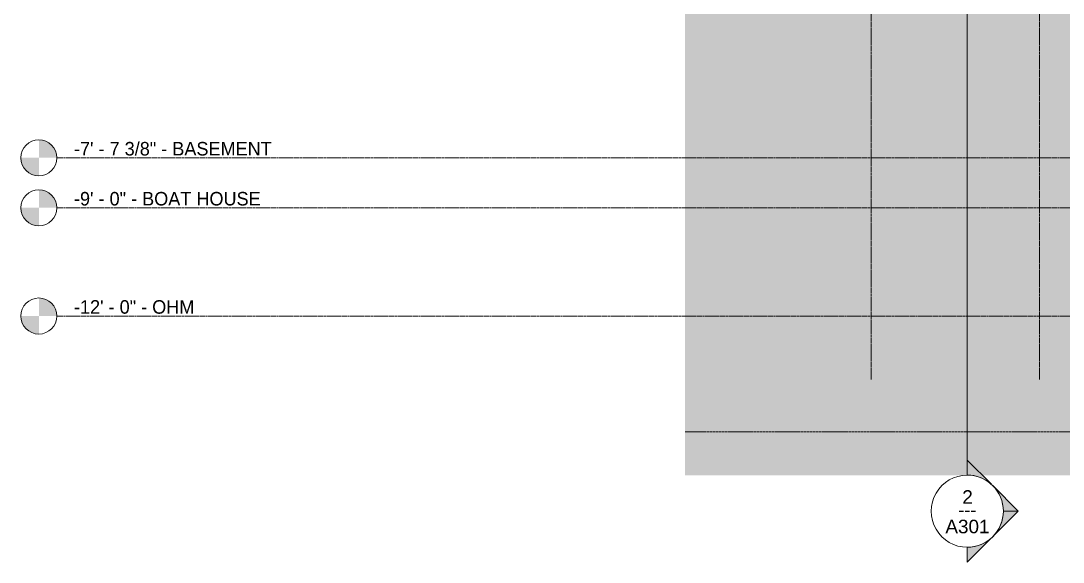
# Model space of a CAD drawing. Header units: inches. Extents: x 1763 to 3276, y -226 to 478.
# Drawn here: x 1762.9 to 2109.7, y -225.9 to -45.8 of the extents above; entities that cross this region are included whole.
import ezdxf

# ---------------------------------------------------------------- set-up
doc = ezdxf.new("R2010")
doc.units = ezdxf.units.IN
doc.header["$MEASUREMENT"] = 0
doc.linetypes.add('Aligning Line 1_8_', pattern=[0.25, 0.125, -0.125])
doc.linetypes.add('Grid Line 1_2_', pattern=[0.8749999999999999, 0.4999999999999999, -0.125, 0.125, -0.125])
for name, color, linetype, lineweight in [('A-FLOR-LEVL', 51, 'Continuous', 9), ('A-FLOR-LEVL-1', 51, 'Grid Line 1_2_', 9), ('C-TOPO', 7, 'Continuous', 9), ('G-ANNO-SYMB', 111, 'Aligning Line 1_8_', 9), ('G-ANNO-SYMB-1', 111, 'Continuous', 9), ('S-GRID-1', 1, 'Grid Line 1_2_', 9)]:
    doc.layers.add(name, color=color, linetype=linetype, lineweight=lineweight)
doc.styles.add('Arial_1', font='arial.ttf', dxfattribs={"height": 4.499999999999996})
doc.styles.add('Century Gothic', font='ufonts.com_century-gothic.ttf', dxfattribs={"height": 4.499999999999996})

# ---------------------------------------------------------------- blocks, each defined once
blk = doc.blocks.new('Level - Level Head - Circle-50818-BUILDING ELEVATION - EAST _CC_')
at = {"layer": 'A-FLOR-LEVL'}
h = blk.add_hatch(color=256, dxfattribs=at)
edge = h.paths.add_edge_path(flags=0)
edge.add_line((1768.877759588062, 31.99999999999999), (1774.877759588062, 31.99999999999999))
edge.add_arc((1768.877759588062, 31.99999999999998), 6.000000000000011, 2.544443745170813e-14, 90.0000000000001)
edge.add_line((1768.877759588062, 37.99999999999997), (1768.877759588062, 31.99999999999999))
h = blk.add_hatch(color=256, dxfattribs=at)
edge = h.paths.add_edge_path(flags=0)
edge.add_line((1768.877759588062, 25.99999999999998), (1768.877759588062, 31.99999999999995))
edge.add_line((1768.877759588062, 31.99999999999995), (1762.877759588062, 31.99999999999995))
edge.add_arc((1768.877759588062, 31.99999999999998), 6.000000000000004, 180.0000000000002, 269.9999999999997)
blk.add_circle((1768.877759588062, 31.99999999999998), 6, dxfattribs=at)
blk = doc.blocks.new('Section - Section Head - Filled-22785-BUILDING ELEVATION - EAST _CC_')
at = {"layer": 'G-ANNO-SYMB-1'}
h = blk.add_hatch(color=256, dxfattribs=at)
edge = h.paths.add_edge_path(flags=0)
edge.add_arc((2800.798738118733, 396.3759802906872), 12.01561779548169, 89.99999999999972, 132.0783950246236, ccw=False)
edge.add_line((2800.798738118733, 408.391598086169), (2800.798738118733, 413.3465430391643))
edge.add_line((2800.798738118733, 413.3465430391643), (2792.746510440414, 405.2943153608459))
h = blk.add_hatch(color=256, dxfattribs=at)
edge = h.paths.add_edge_path(flags=0)
edge.add_line((2792.313456744494, 404.8612616649257), (2783.828175370255, 396.3759802906872))
edge.add_line((2783.828175370255, 396.3759802906872), (2788.798738118733, 396.3759802906872))
edge.add_arc((2800.798738118733, 396.3759802906871), 12.0000000000001, 135.0000000000003, 180.0000000000001, ccw=False)
h = blk.add_hatch(color=256, dxfattribs=at)
edge = h.paths.add_edge_path(flags=0)
edge.add_arc((2800.798738118733, 396.3759802906872), 11.99999999999994, 180.0000000000001, 224.9999999999998, ccw=False)
edge.add_line((2788.798738118733, 396.3759802906872), (2783.828175370255, 396.3759802906872))
edge.add_line((2783.828175370255, 396.3759802906872), (2792.313456744494, 387.8906989164486))
h = blk.add_hatch(color=256, dxfattribs=at)
edge = h.paths.add_edge_path(flags=0)
edge.add_line((2792.746510440414, 387.4576452205285), (2800.798738118733, 379.4054175422099))
edge.add_line((2800.798738118733, 379.4054175422099), (2800.798738118733, 384.3603624952053))
edge.add_arc((2800.798738118733, 396.3759802906871), 12.01561779548195, 227.9216049753763, 270, ccw=False)
for p, q in [((2792.746510440414, 405.2943153608459), (2800.798738118733, 413.3465430391643)), ((2800.798738118733, 413.3465430391643), (2800.798738118733, 408.391598086169)), ((2783.828175370255, 396.3759802906872), (2792.313456744494, 404.8612616649257)), ((2788.798738118733, 396.3759802906872), (2783.828175370255, 396.3759802906872)), ((2792.313456744494, 387.8906989164486), (2783.828175370255, 396.3759802906872)), ((2783.828175370255, 396.3759802906872), (2788.798738118733, 396.3759802906872)), ((2800.798738118733, 379.4054175422099), (2792.746510440414, 387.4576452205285)), ((2800.798738118733, 384.3603624952053), (2800.798738118733, 379.4054175422099))]:
    blk.add_line(p, q, dxfattribs=at)
for centre, radius, start, end in [((2800.798738118733, 396.391598086169), 11.99999999999994, 89.99999999999973, 269.9999999999994), ((2800.798738118733, 396.3759802906872), 12.01561779548169, 89.99999999999933, 132.0783950246232), ((2800.798738118733, 396.391598086169), 12, 269.9999999999996, 90), ((2800.798738118733, 396.3759802906871), 12.0000000000001, 134.9999999999999, 179.9999999999997), ((2800.798738118733, 396.3759802906872), 11.99999999999994, 179.9999999999997, 224.9999999999995), ((2800.798738118733, 396.3759802906871), 12.01561779548195, 227.9216049753759, 269.9999999999996)]:
    blk.add_arc(centre, radius, start, end, dxfattribs=at)

msp = doc.modelspace()

# ---------------------------------------------------------------- hatches: boundary and pattern name
at = {"layer": 'C-TOPO'}
msp.add_hatch(color=256, dxfattribs=at).paths.add_polyline_path([(2623.97397929184, -196.9427199844289), (3146.199513322058, -196.9427199844289), (3146.199513322058, -141.3787996091848), (3126.151763119818, -125.880075374158), (3061.438638324856, -80.03518161659987), (3055.200720731788, -75.81842529376384), (3034.251890337644, -71.42932898927243), (3018.134230292241, -66.0000000000068), (2994.355695364774, -72.78558220846473), (2985.80574850509, -70.34274024855513), (2980.101375006159, -69.02831476155337), (2925.335658787874, -52.55640377821609), (2917.05900250273, -51.74046622540734), (2874.097995905204, -42.00000000000016), (2860.858246985037, -42.00000000000016), (2853.01923015024, -40.54059997407), (2778.396074295519, -32.89203766433496), (2742.086824283476, -30.4892314347729), (2738.096766827232, -30.08026718334238), (2736.865792840979, -30.00000000000008), (2708.076918171175, -30.00000000000008), (2694.484981730375, -29.06566131384136), (2651.629515731794, -26.02176581060365), (2627.029082121012, -26.00000000000014), (2620.775101968051, -26.21189202666056), (2606.860881902949, -25.27970713506934), (2539.746747447075, -22.02057414560539), (2515.029082121013, -22.00000000000011), (2503.882909687211, -21.64474952653805), (2496.321494664691, -21.29248327680432), (2445.23197761852, -18.45762035308891), (2436.962995483277, -18.15183342333711), (2434.093333293808, -18.00000000000017), (2397.445541264593, -18.00000000000017), (2392.443251167377, -17.96846293037862), (2383.547092916492, -17.33812128824462), (2347.083908242539, -12.74599264235667), (2293.439645803562, -6.000000000000084), (2249.140191595539, -6.000000000000084), (2238.565248313736, -4.874635857110632), (2191.9431259814, -8.526512829121201e-14), (2183.479584026444, -8.526512829121201e-14), (2173.907234086677, 1.110638314601999), (2139.272696614191, 5.999999999999914), (2135.716232472292, 5.999999999999914), (2124.694543186691, 6.833282344481602), (2107.246101055909, 7.145755097406918), (2050.231085879007, 5.999999999999914), (2042.59088749976, 6.659025946584278), (1983.849542297303, 11.01500990481293), (1983.849542297303, -196.9427199844289), (2620.775101968051, -196.9427199844289)], flags=0)

# ---------------------------------------------------------------- linework, layer by layer
at = {"layer": 'A-FLOR-LEVL-1'}
for p, q in [((3275.525781780968, -91.3749999999497), (1774.877759588063, -91.3749999999497)), ((3275.525781780968, -108), (1774.877759588063, -108)), ((3275.525781780968, -144), (1774.877759588063, -144))]:
    msp.add_line(p, q, dxfattribs=at)
at = {"layer": 'G-ANNO-SYMB'}
msp.add_line((2876.844585947334, -182.4828710856818), (1983.849542297305, -182.4828710856818), dxfattribs=at)
at = {"layer": 'G-ANNO-SYMB-1'}
msp.add_line((2077.798738118734, 384.3759802906874), (2077.798738118734, -196.8990835732373), dxfattribs=at)
at = {"layer": 'S-GRID-1'}
for p, q in [((2045.774183847684, -165.0735714449609), (2045.774183847684, 454.1448510893824)), ((2101.774183847684, -165.0735714449607), (2101.774183847684, 454.1448510893824))]:
    msp.add_line(p, q, dxfattribs=at)

# ---------------------------------------------------------------- block references
at = {"layer": 'A-FLOR-LEVL'}
for p in [(0, -123.3749999999496), (0, -139.9999999999999), (0, -175.9999999999999)]:
    msp.add_blockref('Level - Level Head - Circle-50818-BUILDING ELEVATION - EAST _CC_', p, dxfattribs=at)
at = {"layer": 'G-ANNO-SYMB-1', "rotation": 180}
msp.add_blockref('Section - Section Head - Filled-22785-BUILDING ELEVATION - EAST _CC_', (4878.597476237467, 187.4768967174422), dxfattribs=at)

# ---------------------------------------------------------------- texts
at = {"layer": 'A-FLOR-LEVL', "char_height": 4.499999999999996, "attachment_point": 1, "style": 'Century Gothic'}
for s, insert, width in [('-7\' - 7 3/8" - BASEMENT', (1780.552857460008, -86.09960824085924), 81.05249999999992), ('-9\' - 0" - BOAT HOUSE', (1780.552857460008, -102.7246082409095), 75.90149999999991), ('-12\' - 0" - OHM', (1780.552857460008, -138.7246082409095), 52.26749999999996)]:
    msp.add_mtext(s, dxfattribs=dict(at, insert=insert, width=width))
at = {"layer": 'G-ANNO-SYMB-1', "char_height": 4.499999999999996, "attachment_point": 1}
for s, insert, width, style in [('2', (2076.138249880855, -201.9447653431532), 4.241999999999996, 'Arial_1'), ('---', (2074.812594337497, -206.1981117998462), 7.726499999999994, 'Century Gothic'), ('A301', (2070.516202636761, -211.7628874378196), 17.87699999999998, 'Arial_1')]:
    msp.add_mtext(s, dxfattribs=dict(at, insert=insert, width=width, style=style))

doc.saveas('drawing.dxf')
